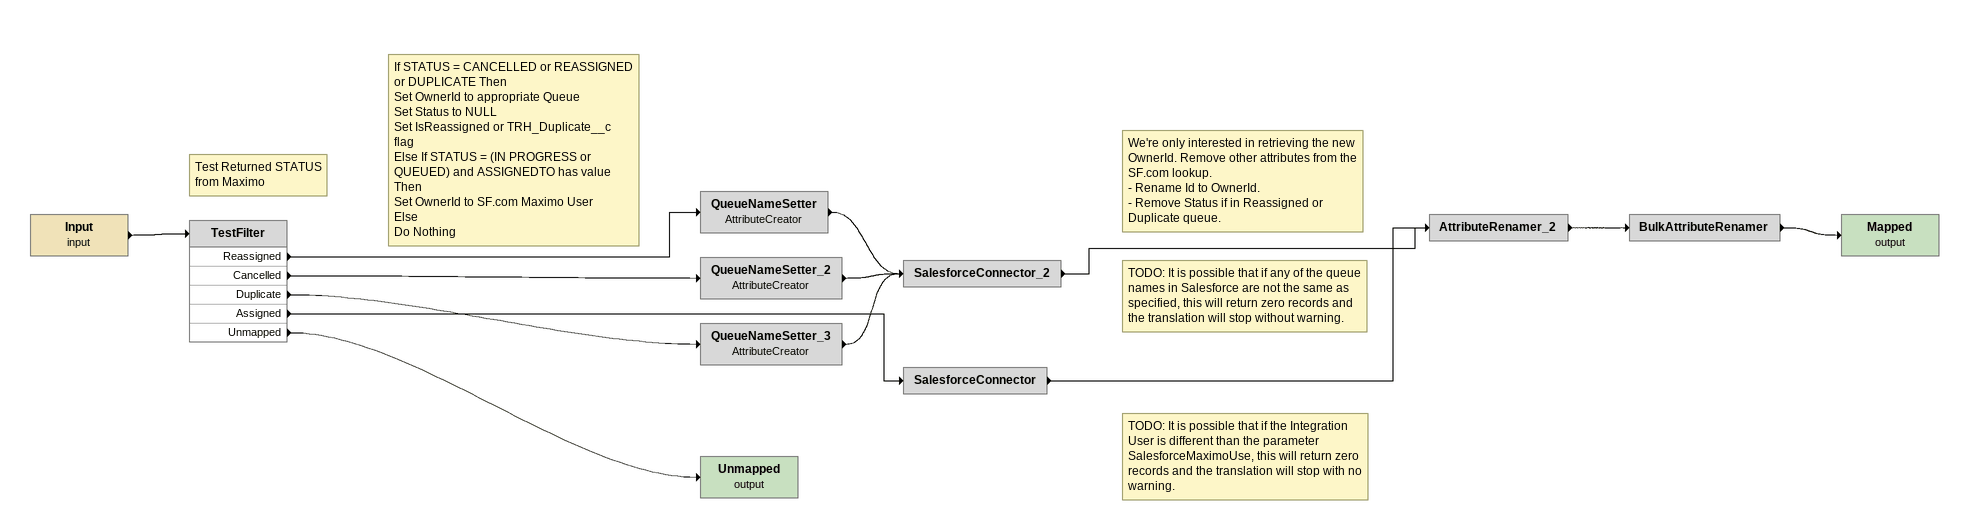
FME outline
Input (input)
    -> TestFilter
Note: Test Returned STATUS / from Maximo
TestFilter
    Reassigned -> QueueNameSetter
    Cancelled -> QueueNameSetter_2
    Duplicate -> QueueNameSetter_3
    Assigned -> SalesforceConnector
    Unmapped -> Unmapped (output)
Note: If STATUS = CANCELLED or REASSIGNED or DUPLICATE Then / Set OwnerId to appropriate Queue / Set Status to NULL / Set IsReassigned or TRH_Duplicate__c flag / Else If STATUS = (IN PROGRESS or QUEUED) and ASSIGNEDTO has value Then / Set OwnerId to SF.com Maximo User / Else / Do Nothing
QueueNameSetter: AttributeCreator
    -> SalesforceConnector_2
QueueNameSetter_2: AttributeCreator
    -> SalesforceConnector_2
QueueNameSetter_3: AttributeCreator
    -> SalesforceConnector_2
Note: TODO: It is possible that if any of the queue names in Salesforce are not the same as specified, this will return zero records and the translation will stop without warning.
SalesforceConnector_2
    -> AttributeRenamer_2
Note: TODO: It is possible that if the Integration User is different than the parameter SalesforceMaximoUse, this will return zero records and the translation will stop with no warning.
SalesforceConnector
    -> AttributeRenamer_2
Note: We're only interested in retrieving the new OwnerId. Remove other attributes from the SF.com lookup. / - Rename Id to OwnerId. / - Remove Status if in Reassigned or Duplicate queue.
AttributeRenamer_2
    -> BulkAttributeRenamer
BulkAttributeRenamer
    -> Mapped (output)
Mapped (output)
Unmapped (output)
